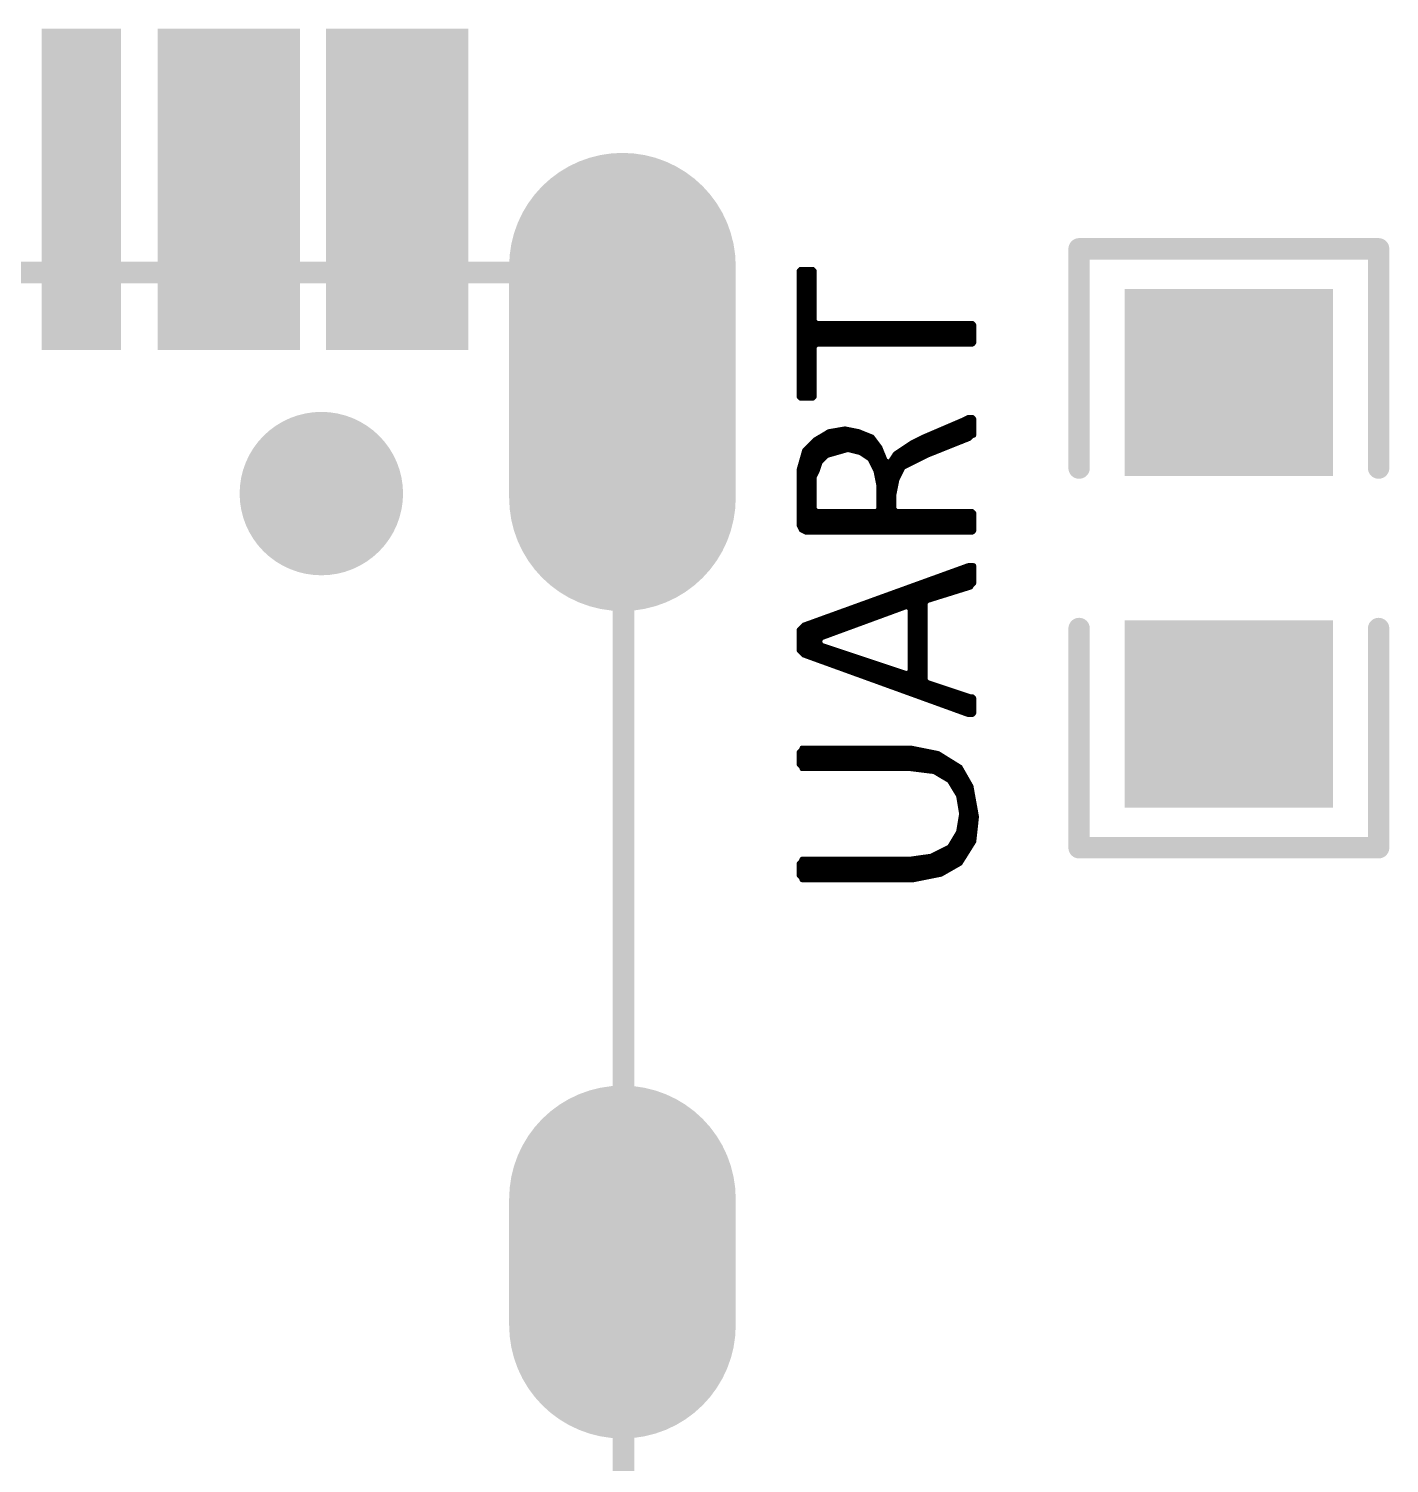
# Model space of a CAD drawing. Extents: x 17.3 to 58.6, y 21.7 to 91.7.
# Drawn here: x 32.4 to 38.86, y 26.64 to 33.46 of the extents above; entities that cross this region are included whole.
import ezdxf

# ---------------------------------------------------------------- set-up
doc = ezdxf.new("R2010")
doc.units = 0
doc.header["$MEASUREMENT"] = 0
doc.layers.get('0').update_dxf_attribs({"linetype": 'CONTINUOUS'})
doc.layers.add('SILKTOP_PHO', color=251, linetype='CONTINUOUS', true_color=0x636466)

# ---------------------------------------------------------------- blocks, each defined once
blk = doc.blocks.new('ROUND_191')
at = {"const_width": 0.0127}
blk.add_lwpolyline([(-0.00635, 0, 1), (0.00635, 0, 1)], format="xyb", close=True, dxfattribs=at)
blk = doc.blocks.new('ROUND_16')
at = {"const_width": 0.0508}
blk.add_lwpolyline([(-0.0254, 0, 1), (0.0254, 0, 1)], format="xyb", close=True, dxfattribs=at)
blk = doc.blocks.new('RECTANGLE_51')
blk.add_solid([(0.4953, 0.4445), (0.4953, -0.4445), (-0.4953, 0.4445), (-0.4953, -0.4445)])
blk = doc.blocks.new('RECTANGLE_66')
blk.add_solid([(0.188086, 0.763142), (0.188086, -0.763142), (-0.188086, 0.763142), (-0.188086, -0.763142)])
blk = doc.blocks.new('OBLONG_48')
at = {"const_width": 1.076196}
blk.add_lwpolyline([(0, 0.299974), (0, -0.299974)], dxfattribs=at)
at = {"const_width": 0.538098}
for points in [[(-0.269048, 0.299974, 1), (0.269048, 0.299974, 1)], [(-0.269048, -0.299974, 1), (0.269048, -0.299974, 1)]]:
    blk.add_lwpolyline(points, format="xyb", close=True, dxfattribs=at)
blk = doc.blocks.new('OBLONG_49')
at = {"const_width": 1.076196}
blk.add_lwpolyline([(0, 0.550038), (0, -0.550038)], dxfattribs=at)
at = {"const_width": 0.538098}
for points in [[(-0.269048, 0.550038, 1), (0.269048, 0.550038, 1)], [(-0.269048, -0.550038, 1), (0.269048, -0.550038, 1)]]:
    blk.add_lwpolyline(points, format="xyb", close=True, dxfattribs=at)
blk = doc.blocks.new('ROUND_50')
at = {"const_width": 0.388112}
blk.add_lwpolyline([(-0.194056, 0, 1), (0.194056, 0, 1)], format="xyb", close=True, dxfattribs=at)

msp = doc.modelspace()

# ---------------------------------------------------------------- linework, layer by layer
at = {"layer": 'SILKTOP_PHO', "color": 251, "true_color": 0x636466}
for points, const_width in [([(38.8112, 32.412432), (37.3888, 32.412432)], 0.1016), ([(37.3888, 32.412432), (37.3888, 31.371032)], 0.1016), ([(38.8112, 31.371032), (38.8112, 32.412432)], 0.1016), ([(35.224974, 32.29991), (26.575004, 32.29991)], 0.1016), ([(35.224974, 24.99995), (35.224974, 32.29991)], 0.1016), ([(36.066222, 32.314134), (36.060126, 32.308038)], 0.0254), ([(36.060126, 32.308038), (36.060126, 31.709614)], 0.0254), ([(36.123372, 32.314134), (36.066222, 32.314134)], 0.0254), ([(36.068, 31.703518), (36.068, 32.314134)], 0.0254), ([(36.0934, 31.703518), (36.0934, 32.314134)], 0.0254), ([(36.1188, 31.703518), (36.1188, 32.314134)], 0.0254), ([(36.129468, 32.308038), (36.123372, 32.314134)], 0.0254), ([(36.129468, 32.069786), (36.129468, 32.308038)], 0.0254), ([(36.142168, 32.057086), (36.129468, 32.069786)], 0.0254), ([(36.881308, 32.057086), (36.142168, 32.057086)], 0.0254), ([(36.1442, 31.960566), (36.1442, 32.057086)], 0.0254), ([(36.1696, 31.960566), (36.1696, 32.057086)], 0.0254), ([(36.195, 31.960566), (36.195, 32.057086)], 0.0254), ([(36.2204, 31.960566), (36.2204, 32.057086)], 0.0254), ([(36.2458, 31.960566), (36.2458, 32.057086)], 0.0254), ([(36.2712, 31.960566), (36.2712, 32.057086)], 0.0254), ([(36.2966, 31.960566), (36.2966, 32.057086)], 0.0254), ([(36.322, 31.960566), (36.322, 32.057086)], 0.0254), ([(36.3474, 31.960566), (36.3474, 32.057086)], 0.0254), ([(36.3728, 31.960566), (36.3728, 32.057086)], 0.0254), ([(36.3982, 31.960566), (36.3982, 32.057086)], 0.0254), ([(36.4236, 31.960566), (36.4236, 32.057086)], 0.0254), ([(36.449, 31.960566), (36.449, 32.057086)], 0.0254), ([(36.4744, 31.960566), (36.4744, 32.057086)], 0.0254), ([(36.4998, 31.960566), (36.4998, 32.057086)], 0.0254), ([(36.5252, 31.960566), (36.5252, 32.057086)], 0.0254), ([(36.5506, 31.960566), (36.5506, 32.057086)], 0.0254), ([(36.576, 31.960566), (36.576, 32.057086)], 0.0254), ([(36.6014, 31.960566), (36.6014, 32.057086)], 0.0254), ([(36.6268, 31.960566), (36.6268, 32.057086)], 0.0254), ([(36.6522, 31.960566), (36.6522, 32.057086)], 0.0254), ([(36.6776, 31.960566), (36.6776, 32.057086)], 0.0254), ([(36.703, 31.960566), (36.703, 32.057086)], 0.0254), ([(36.7284, 31.960566), (36.7284, 32.057086)], 0.0254), ([(36.7538, 31.960566), (36.7538, 32.057086)], 0.0254), ([(36.7792, 31.960566), (36.7792, 32.057086)], 0.0254), ([(36.8046, 31.960566), (36.8046, 32.057086)], 0.0254), ([(36.83, 31.960566), (36.83, 32.057086)], 0.0254), ([(36.8554, 31.960566), (36.8554, 32.057086)], 0.0254), ([(36.8808, 31.960566), (36.8808, 32.057086)], 0.0254), ([(36.887404, 32.05099), (36.881308, 32.057086)], 0.0254), ([(36.887404, 31.966662), (36.887404, 32.05099)], 0.0254), ([(36.129468, 31.947866), (36.142168, 31.960566)], 0.0254), ([(36.129468, 31.709614), (36.129468, 31.947866)], 0.0254), ([(36.142168, 31.960566), (36.881308, 31.960566)], 0.0254), ([(36.881308, 31.960566), (36.887404, 31.966662)], 0.0254), ([(36.060126, 31.709614), (36.066222, 31.703518)], 0.0254), ([(36.066222, 31.703518), (36.123372, 31.703518)], 0.0254), ([(36.123372, 31.703518), (36.129468, 31.709614)], 0.0254), ([(36.862512, 31.610554), (36.838128, 31.598362)], 0.0254), ([(36.8554, 31.507938), (36.8554, 31.606998)], 0.0254), ([(36.881308, 31.610554), (36.862512, 31.610554)], 0.0254), ([(36.8808, 31.526226), (36.8808, 31.610554)], 0.0254), ([(36.887404, 31.604458), (36.881308, 31.610554)], 0.0254), ([(36.200842, 31.543244), (36.13658, 31.50489)], 0.0254), ([(36.195, 31.433008), (36.195, 31.539942)], 0.0254), ([(36.277296, 31.556198), (36.200842, 31.543244)], 0.0254), ([(36.2204, 31.44012), (36.2204, 31.546546)], 0.0254), ([(36.2458, 31.447486), (36.2458, 31.550864)], 0.0254), ([(36.2712, 31.454852), (36.2712, 31.555182)], 0.0254), ([(36.341558, 31.543244), (36.277296, 31.556198)], 0.0254), ([(36.2966, 31.458916), (36.2966, 31.552134)], 0.0254), ([(36.322, 31.452566), (36.322, 31.547054)], 0.0254), ([(36.404804, 31.517844), (36.341558, 31.543244)], 0.0254), ([(36.3474, 31.446216), (36.3474, 31.540958)], 0.0254), ([(36.837366, 31.597854), (36.648136, 31.516828)], 0.0254), ([(36.703, 31.446978), (36.703, 31.54045)], 0.0254), ([(36.7284, 31.457138), (36.7284, 31.551372)], 0.0254), ([(36.7538, 31.467298), (36.7538, 31.56204)], 0.0254), ([(36.7792, 31.477458), (36.7792, 31.572962)], 0.0254), ([(36.8046, 31.487618), (36.8046, 31.583884)], 0.0254), ([(36.83, 31.497778), (36.83, 31.594806)], 0.0254), ([(36.838128, 31.598362), (36.837366, 31.597854)], 0.0254), ([(36.887404, 31.527496), (36.887404, 31.604458)], 0.0254), ([(36.13658, 31.50489), (36.08578, 31.45409)], 0.0254), ([(36.1188, 31.067502), (36.1188, 31.48711)], 0.0254), ([(36.1442, 31.358078), (36.1442, 31.509462)], 0.0254), ([(36.1696, 31.411418), (36.1696, 31.524702)], 0.0254), ([(36.3728, 31.430468), (36.3728, 31.530798)], 0.0254), ([(36.3982, 31.410148), (36.3982, 31.520638)], 0.0254), ([(36.442142, 31.46806), (36.404804, 31.517844)], 0.0254), ([(36.4236, 31.359348), (36.4236, 31.492952)], 0.0254), ([(36.59505, 31.490412), (36.516818, 31.438088)], 0.0254), ([(36.576, 31.387288), (36.576, 31.477458)], 0.0254), ([(36.648136, 31.516828), (36.59505, 31.490412)], 0.0254), ([(36.6014, 31.399988), (36.6014, 31.49346)], 0.0254), ([(36.6268, 31.412688), (36.6268, 31.50616)], 0.0254), ([(36.6522, 31.425388), (36.6522, 31.518606)], 0.0254), ([(36.665154, 31.431992), (36.865814, 31.512256)], 0.0254), ([(36.6776, 31.436818), (36.6776, 31.529528)], 0.0254), ([(36.865814, 31.512256), (36.877498, 31.52394)], 0.0254), ([(36.877498, 31.52394), (36.886388, 31.527496)], 0.0254), ([(36.886388, 31.527496), (36.887404, 31.527496)], 0.0254), ([(36.08578, 31.45409), (36.060126, 31.364174)], 0.0254), ([(36.0934, 31.067502), (36.0934, 31.46171)], 0.0254), ([(36.157154, 31.397194), (36.160202, 31.40202)], 0.0254), ([(36.160202, 31.40202), (36.18738, 31.429198)], 0.0254), ([(36.18738, 31.429198), (36.192714, 31.432246)], 0.0254), ([(36.192714, 31.432246), (36.287456, 31.459424)], 0.0254), ([(36.287456, 31.459424), (36.29406, 31.459424)], 0.0254), ([(36.29406, 31.459424), (36.348162, 31.445962)], 0.0254), ([(36.348162, 31.445962), (36.352226, 31.444184)], 0.0254), ([(36.352226, 31.444184), (36.392866, 31.41726)], 0.0254), ([(36.392866, 31.41726), (36.397184, 31.41218)], 0.0254), ([(36.397184, 31.41218), (36.424108, 31.358078)], 0.0254), ([(36.468812, 31.40202), (36.442142, 31.46806)], 0.0254), ([(36.449, 31.067502), (36.449, 31.451042)], 0.0254), ([(36.491164, 31.39948), (36.468812, 31.40202)], 0.0254), ([(36.516818, 31.438088), (36.491164, 31.39948)], 0.0254), ([(36.4998, 31.067502), (36.4998, 31.412688)], 0.0254), ([(36.5252, 31.321502), (36.5252, 31.443676)], 0.0254), ([(36.5506, 31.372302), (36.5506, 31.460694)], 0.0254), ([(36.555934, 31.377382), (36.664138, 31.431484)], 0.0254), ([(36.664138, 31.431484), (36.665154, 31.431992)], 0.0254), ([(36.060126, 31.364174), (36.060126, 31.098236)], 0.0254), ([(36.068, 31.082742), (36.068, 31.39186)], 0.0254), ([(36.130738, 31.331154), (36.143946, 31.357316)], 0.0254), ([(36.143946, 31.357316), (36.157154, 31.397194)], 0.0254), ([(36.424108, 31.358078), (36.425378, 31.35503)], 0.0254), ([(36.425378, 31.35503), (36.43884, 31.287212)], 0.0254), ([(36.4744, 31.067502), (36.4744, 31.395416)], 0.0254), ([(36.523168, 31.317438), (36.550346, 31.371794)], 0.0254), ([(36.550346, 31.371794), (36.555934, 31.377382)], 0.0254), ([(36.129468, 31.325312), (36.130738, 31.331154)], 0.0254), ([(36.129468, 31.176468), (36.129468, 31.325312)], 0.0254), ([(36.43884, 31.287212), (36.439094, 31.284926)], 0.0254), ([(36.439094, 31.284926), (36.439094, 31.176468)], 0.0254), ([(36.50869, 31.246826), (36.522152, 31.31439)], 0.0254), ([(36.522152, 31.31439), (36.523168, 31.317438)], 0.0254), ([(36.508436, 31.244286), (36.50869, 31.246826)], 0.0254), ([(36.508436, 31.176468), (36.508436, 31.244286)], 0.0254), ([(36.142168, 31.163768), (36.129468, 31.176468)], 0.0254), ([(36.426394, 31.163768), (36.142168, 31.163768)], 0.0254), ([(36.1442, 31.067502), (36.1442, 31.163768)], 0.0254), ([(36.1696, 31.067502), (36.1696, 31.163768)], 0.0254), ([(36.195, 31.067502), (36.195, 31.163768)], 0.0254), ([(36.2204, 31.067502), (36.2204, 31.163768)], 0.0254), ([(36.2458, 31.067502), (36.2458, 31.163768)], 0.0254), ([(36.2712, 31.067502), (36.2712, 31.163768)], 0.0254), ([(36.2966, 31.067502), (36.2966, 31.163768)], 0.0254), ([(36.322, 31.067502), (36.322, 31.163768)], 0.0254), ([(36.3474, 31.067502), (36.3474, 31.163768)], 0.0254), ([(36.3728, 31.067502), (36.3728, 31.163768)], 0.0254), ([(36.3982, 31.067502), (36.3982, 31.163768)], 0.0254), ([(36.4236, 31.067502), (36.4236, 31.163768)], 0.0254), ([(36.439094, 31.176468), (36.426394, 31.163768)], 0.0254), ([(36.521136, 31.163768), (36.508436, 31.176468)], 0.0254), ([(36.881308, 31.163768), (36.521136, 31.163768)], 0.0254), ([(36.5252, 31.067502), (36.5252, 31.163768)], 0.0254), ([(36.5506, 31.067502), (36.5506, 31.163768)], 0.0254), ([(36.576, 31.067502), (36.576, 31.163768)], 0.0254), ([(36.6014, 31.067502), (36.6014, 31.163768)], 0.0254), ([(36.6268, 31.067502), (36.6268, 31.163768)], 0.0254), ([(36.6522, 31.067502), (36.6522, 31.163768)], 0.0254), ([(36.6776, 31.067502), (36.6776, 31.163768)], 0.0254), ([(36.703, 31.067502), (36.703, 31.163768)], 0.0254), ([(36.7284, 31.067502), (36.7284, 31.163768)], 0.0254), ([(36.7538, 31.067502), (36.7538, 31.163768)], 0.0254), ([(36.7792, 31.067502), (36.7792, 31.163768)], 0.0254), ([(36.8046, 31.067502), (36.8046, 31.163768)], 0.0254), ([(36.83, 31.067502), (36.83, 31.163768)], 0.0254), ([(36.8554, 31.067502), (36.8554, 31.163768)], 0.0254), ([(36.8808, 31.067502), (36.8808, 31.163768)], 0.0254), ([(36.887404, 31.157672), (36.881308, 31.163768)], 0.0254), ([(36.887404, 31.073598), (36.887404, 31.157672)], 0.0254), ([(36.060126, 31.098236), (36.07054, 31.077662)], 0.0254), ([(36.07054, 31.077662), (36.091114, 31.067502)], 0.0254), ([(36.091114, 31.067502), (36.881308, 31.067502)], 0.0254), ([(36.881308, 31.067502), (36.887404, 31.073598)], 0.0254), ([(36.86175, 30.90672), (36.081462, 30.624272)], 0.0254), ([(36.7284, 30.761432), (36.7284, 30.85846)], 0.0254), ([(36.7538, 30.76956), (36.7538, 30.867604)], 0.0254), ([(36.7792, 30.777434), (36.7792, 30.877002)], 0.0254), ([(36.8046, 30.785308), (36.8046, 30.886146)], 0.0254), ([(36.83, 30.793182), (36.83, 30.89529)], 0.0254), ([(36.8554, 30.80131), (36.8554, 30.904434)], 0.0254), ([(36.887404, 30.90672), (36.86175, 30.90672)], 0.0254), ([(36.8808, 30.822646), (36.8808, 30.90672)], 0.0254), ([(36.887404, 30.823916), (36.887404, 30.90672)], 0.0254), ([(36.5506, 30.70733), (36.5506, 30.794198)], 0.0254), ([(36.576, 30.715712), (36.576, 30.803342)], 0.0254), ([(36.6014, 30.295596), (36.6014, 30.812486)], 0.0254), ([(36.6268, 30.286452), (36.6268, 30.82163)], 0.0254), ([(36.6522, 30.277308), (36.6522, 30.831028)], 0.0254), ([(36.66617, 30.742128), (36.873688, 30.806898)], 0.0254), ([(36.6776, 30.745684), (36.6776, 30.840172)], 0.0254), ([(36.703, 30.753558), (36.703, 30.849316)], 0.0254), ([(36.873688, 30.811216), (36.886388, 30.823916)], 0.0254), ([(36.873688, 30.806898), (36.873688, 30.811216)], 0.0254), ([(36.886388, 30.823916), (36.887404, 30.823916)], 0.0254), ([(36.3474, 30.632908), (36.3474, 30.720538)], 0.0254), ([(36.3728, 30.642306), (36.3728, 30.729682)], 0.0254), ([(36.3982, 30.65145), (36.3982, 30.738826)], 0.0254), ([(36.4236, 30.660848), (36.4236, 30.748224)], 0.0254), ([(36.449, 30.670246), (36.449, 30.757368)], 0.0254), ([(36.4744, 30.67939), (36.4744, 30.766512)], 0.0254), ([(36.4998, 30.688788), (36.4998, 30.775656)], 0.0254), ([(36.5252, 30.698186), (36.5252, 30.7848)], 0.0254), ([(36.65728, 30.729936), (36.66617, 30.742128)], 0.0254), ([(36.65728, 30.364684), (36.65728, 30.729936)], 0.0254), ([(36.164774, 30.565852), (36.57092, 30.71495)], 0.0254), ([(36.1696, 30.56763), (36.1696, 30.656276)], 0.0254), ([(36.195, 30.577028), (36.195, 30.66542)], 0.0254), ([(36.2204, 30.586426), (36.2204, 30.674564)], 0.0254), ([(36.2458, 30.59557), (36.2458, 30.683708)], 0.0254), ([(36.2712, 30.604968), (36.2712, 30.692852)], 0.0254), ([(36.2966, 30.614366), (36.2966, 30.70225)], 0.0254), ([(36.322, 30.62351), (36.322, 30.711394)], 0.0254), ([(36.57092, 30.71495), (36.587938, 30.703012)], 0.0254), ([(36.587938, 30.703012), (36.587938, 30.40507)], 0.0254), ([(36.081462, 30.624272), (36.060126, 30.602936)], 0.0254), ([(36.060126, 30.602936), (36.060126, 30.505146)], 0.0254), ([(36.068, 30.497272), (36.068, 30.61081)], 0.0254), ([(36.0934, 30.479492), (36.0934, 30.62859)], 0.0254), ([(36.1188, 30.470348), (36.1188, 30.637734)], 0.0254), ([(36.1442, 30.461204), (36.1442, 30.646878)], 0.0254), ([(37.3888, 29.567632), (37.3888, 30.609032)], 0.1016), ([(38.8112, 30.609032), (38.8112, 29.567632)], 0.1016), ([(36.156646, 30.554168), (36.164774, 30.565852)], 0.0254), ([(36.156646, 30.540452), (36.156646, 30.554168)], 0.0254), ([(36.165282, 30.528514), (36.156646, 30.540452)], 0.0254), ([(36.571174, 30.393132), (36.165282, 30.528514)], 0.0254), ([(36.1696, 30.451806), (36.1696, 30.52699)], 0.0254), ([(36.195, 30.442662), (36.195, 30.518608)], 0.0254), ([(36.060126, 30.505146), (36.081462, 30.48381)], 0.0254), ([(36.081462, 30.48381), (36.86175, 30.201362)], 0.0254), ([(36.2204, 30.433518), (36.2204, 30.509972)], 0.0254), ([(36.2458, 30.424374), (36.2458, 30.50159)], 0.0254), ([(36.2712, 30.41523), (36.2712, 30.493208)], 0.0254), ([(36.2966, 30.405832), (36.2966, 30.484572)], 0.0254), ([(36.322, 30.396688), (36.322, 30.47619)], 0.0254), ([(36.3474, 30.387544), (36.3474, 30.467808)], 0.0254), ([(36.3728, 30.3784), (36.3728, 30.459172)], 0.0254), ([(36.3982, 30.369256), (36.3982, 30.45079)], 0.0254), ([(36.4236, 30.359858), (36.4236, 30.442408)], 0.0254), ([(36.449, 30.350714), (36.449, 30.433772)], 0.0254), ([(36.4744, 30.34157), (36.4744, 30.42539)], 0.0254), ([(36.4998, 30.332426), (36.4998, 30.417008)], 0.0254), ([(36.5252, 30.323282), (36.5252, 30.408372)], 0.0254), ([(36.5506, 30.313884), (36.5506, 30.39999)], 0.0254), ([(36.587938, 30.40507), (36.571174, 30.393132)], 0.0254), ([(36.576, 30.30474), (36.576, 30.392624)], 0.0254), ([(36.665916, 30.352492), (36.65728, 30.364684)], 0.0254), ([(36.868862, 30.284928), (36.665916, 30.352492)], 0.0254), ([(36.6776, 30.26791), (36.6776, 30.348682)], 0.0254), ([(36.703, 30.258766), (36.703, 30.3403)], 0.0254), ([(36.7284, 30.249622), (36.7284, 30.331664)], 0.0254), ([(36.7538, 30.240478), (36.7538, 30.323282)], 0.0254), ([(36.7792, 30.231334), (36.7792, 30.3149)], 0.0254), ([(36.8046, 30.221936), (36.8046, 30.306264)], 0.0254), ([(36.83, 30.212792), (36.83, 30.297882)], 0.0254), ([(36.8554, 30.203648), (36.8554, 30.2895)], 0.0254), ([(36.872926, 30.284166), (36.868862, 30.284928)], 0.0254), ([(36.881308, 30.284166), (36.872926, 30.284166)], 0.0254), ([(36.8808, 30.201362), (36.8808, 30.284166)], 0.0254), ([(36.887404, 30.27807), (36.881308, 30.284166)], 0.0254), ([(36.887404, 30.207458), (36.887404, 30.27807)], 0.0254), ([(36.86175, 30.201362), (36.881308, 30.201362)], 0.0254), ([(36.881308, 30.201362), (36.887404, 30.207458)], 0.0254), ([(36.073588, 30.039818), (36.070032, 30.030928)], 0.0254), ([(36.58743, 30.04058), (36.073588, 30.04058)], 0.0254), ([(36.073588, 30.04058), (36.073588, 30.039818)], 0.0254), ([(36.0934, 29.944314), (36.0934, 30.04058)], 0.0254), ([(36.1188, 29.944314), (36.1188, 30.04058)], 0.0254), ([(36.1442, 29.944314), (36.1442, 30.04058)], 0.0254), ([(36.1696, 29.944314), (36.1696, 30.04058)], 0.0254), ([(36.195, 29.944314), (36.195, 30.04058)], 0.0254), ([(36.2204, 29.944314), (36.2204, 30.04058)], 0.0254), ([(36.2458, 29.944314), (36.2458, 30.04058)], 0.0254), ([(36.2712, 29.944314), (36.2712, 30.04058)], 0.0254), ([(36.2966, 29.944314), (36.2966, 30.04058)], 0.0254), ([(36.322, 29.944314), (36.322, 30.04058)], 0.0254), ([(36.3474, 29.944314), (36.3474, 30.04058)], 0.0254), ([(36.3728, 29.944314), (36.3728, 30.04058)], 0.0254), ([(36.3982, 29.944314), (36.3982, 30.04058)], 0.0254), ([(36.4236, 29.944314), (36.4236, 30.04058)], 0.0254), ([(36.449, 29.944314), (36.449, 30.04058)], 0.0254), ([(36.4744, 29.944314), (36.4744, 30.04058)], 0.0254), ([(36.4998, 29.944314), (36.4998, 30.04058)], 0.0254), ([(36.5252, 29.944314), (36.5252, 30.04058)], 0.0254), ([(36.5506, 29.944314), (36.5506, 30.04058)], 0.0254), ([(36.576, 29.944314), (36.576, 30.04058)], 0.0254), ([(36.719256, 30.014164), (36.58743, 30.04058)], 0.0254), ([(36.6014, 29.94279), (36.6014, 30.037786)], 0.0254), ([(36.070032, 30.030928), (36.060126, 30.021022)], 0.0254), ([(36.060126, 30.021022), (36.060126, 29.963872)], 0.0254), ([(36.068, 29.955998), (36.068, 30.028896)], 0.0254), ([(36.6268, 29.939488), (36.6268, 30.032706)], 0.0254), ([(36.6522, 29.93644), (36.6522, 30.027626)], 0.0254), ([(36.6776, 29.933138), (36.6776, 30.022546)], 0.0254), ([(36.703, 29.929328), (36.703, 30.017466)], 0.0254), ([(36.822888, 29.949648), (36.719256, 30.014164)], 0.0254), ([(36.7284, 29.914088), (36.7284, 30.008576)], 0.0254), ([(36.7538, 29.898848), (36.7538, 29.992828)], 0.0254), ([(36.7792, 29.877766), (36.7792, 29.976826)], 0.0254), ([(36.060126, 29.963872), (36.070032, 29.953966)], 0.0254), ([(36.070032, 29.953966), (36.073588, 29.945076)], 0.0254), ([(36.073588, 29.945076), (36.073588, 29.944314)], 0.0254), ([(36.073588, 29.944314), (36.5887, 29.944314)], 0.0254), ([(36.5887, 29.944314), (36.590224, 29.94406)], 0.0254), ([(36.590224, 29.94406), (36.698682, 29.930598)], 0.0254), ([(36.698682, 29.930598), (36.703508, 29.92882)], 0.0254), ([(36.703508, 29.92882), (36.771326, 29.88818)], 0.0254), ([(36.8046, 29.835602), (36.8046, 29.961078)], 0.0254), ([(36.87445, 29.859478), (36.822888, 29.949648)], 0.0254), ([(36.83, 29.738574), (36.83, 29.937202)], 0.0254), ([(36.771326, 29.88818), (36.775644, 29.883862)], 0.0254), ([(36.775644, 29.883862), (36.816284, 29.816298)], 0.0254), ([(36.8554, 29.545788), (36.8554, 29.892752)], 0.0254), ([(36.900612, 29.714444), (36.87445, 29.859478)], 0.0254), ([(36.816284, 29.816298), (36.817808, 29.811726)], 0.0254), ([(36.817808, 29.811726), (36.83127, 29.7307)], 0.0254), ([(36.8808, 29.586428), (36.8808, 29.824172)], 0.0254), ([(36.83127, 29.726382), (36.817808, 29.645356)], 0.0254), ([(36.83, 29.505148), (36.83, 29.718508)], 0.0254), ([(36.83127, 29.7307), (36.83127, 29.726382)], 0.0254), ([(36.887658, 29.597604), (36.900612, 29.714444)], 0.0254), ([(36.816284, 29.640784), (36.775644, 29.57322)], 0.0254), ([(36.817808, 29.645356), (36.816284, 29.640784)], 0.0254), ([(36.77031, 29.568394), (36.68903, 29.527754)], 0.0254), ([(36.775644, 29.57322), (36.77031, 29.568394)], 0.0254), ([(36.7792, 29.469334), (36.7792, 29.579316)], 0.0254), ([(36.8046, 29.483812), (36.8046, 29.62148)], 0.0254), ([(36.823142, 29.49448), (36.887658, 29.597604)], 0.0254), ([(38.8112, 29.567632), (37.3888, 29.567632)], 0.1016), ([(36.070032, 29.503116), (36.060126, 29.49321)], 0.0254), ([(36.060126, 29.49321), (36.060126, 29.43606)], 0.0254), ([(36.068, 29.428186), (36.068, 29.501084)], 0.0254), ([(36.073588, 29.512006), (36.070032, 29.503116)], 0.0254), ([(36.5887, 29.512768), (36.073588, 29.512768)], 0.0254), ([(36.073588, 29.512768), (36.073588, 29.512006)], 0.0254), ([(36.0934, 29.416502), (36.0934, 29.512768)], 0.0254), ([(36.1188, 29.416502), (36.1188, 29.512768)], 0.0254), ([(36.1442, 29.416502), (36.1442, 29.512768)], 0.0254), ([(36.1696, 29.416502), (36.1696, 29.512768)], 0.0254), ([(36.195, 29.416502), (36.195, 29.512768)], 0.0254), ([(36.2204, 29.416502), (36.2204, 29.512768)], 0.0254), ([(36.2458, 29.416502), (36.2458, 29.512768)], 0.0254), ([(36.2712, 29.416502), (36.2712, 29.512768)], 0.0254), ([(36.2966, 29.416502), (36.2966, 29.512768)], 0.0254), ([(36.322, 29.416502), (36.322, 29.512768)], 0.0254), ([(36.3474, 29.416502), (36.3474, 29.512768)], 0.0254), ([(36.3728, 29.416502), (36.3728, 29.512768)], 0.0254), ([(36.3982, 29.416502), (36.3982, 29.512768)], 0.0254), ([(36.4236, 29.416502), (36.4236, 29.512768)], 0.0254), ([(36.449, 29.416502), (36.449, 29.512768)], 0.0254), ([(36.4744, 29.416502), (36.4744, 29.512768)], 0.0254), ([(36.4998, 29.416502), (36.4998, 29.512768)], 0.0254), ([(36.5252, 29.416502), (36.5252, 29.512768)], 0.0254), ([(36.5506, 29.416502), (36.5506, 29.512768)], 0.0254), ([(36.576, 29.416502), (36.576, 29.512768)], 0.0254), ([(36.590478, 29.513022), (36.5887, 29.512768)], 0.0254), ([(36.68522, 29.526484), (36.590478, 29.513022)], 0.0254), ([(36.6014, 29.416502), (36.6014, 29.514546)], 0.0254), ([(36.6268, 29.421582), (36.6268, 29.518102)], 0.0254), ([(36.6522, 29.426662), (36.6522, 29.521912)], 0.0254), ([(36.6776, 29.431742), (36.6776, 29.525468)], 0.0254), ([(36.68903, 29.527754), (36.68522, 29.526484)], 0.0254), ([(36.703, 29.436822), (36.703, 29.534612)], 0.0254), ([(36.7284, 29.441902), (36.7284, 29.547312)], 0.0254), ([(36.732972, 29.442918), (36.823142, 29.49448)], 0.0254), ([(36.7538, 29.454602), (36.7538, 29.560012)], 0.0254), ([(36.060126, 29.43606), (36.070032, 29.426154)], 0.0254), ([(36.070032, 29.426154), (36.073588, 29.417264)], 0.0254), ([(36.601146, 29.416502), (36.732972, 29.442918)], 0.0254), ([(36.073588, 29.417264), (36.073588, 29.416502)], 0.0254), ([(36.073588, 29.416502), (36.601146, 29.416502)], 0.0254)]:
    msp.add_lwpolyline(points, dxfattribs=dict(at, const_width=const_width))

# ---------------------------------------------------------------- block references
for name, p in [('RECTANGLE_66', (32.649922, 32.69488)), ('RECTANGLE_66', (33.200086, 32.69488)), ('RECTANGLE_66', (33.50006, 32.69488)), ('RECTANGLE_66', (33.999932, 32.69488)), ('RECTANGLE_66', (34.299906, 32.69488)), ('OBLONG_49', (35.219894, 31.779972)), ('RECTANGLE_51', (38.1, 31.777432)), ('ROUND_50', (33.789874, 31.249874)), ('RECTANGLE_51', (38.1, 30.202632)), ('OBLONG_48', (35.219894, 27.599894))]:
    msp.add_blockref(name, p)
for name, p in [('ROUND_16', (37.3888, 32.412432)), ('ROUND_16', (38.8112, 32.412432)), ('ROUND_16', (35.224974, 32.29991)), ('ROUND_191', (36.060126, 32.308038)), ('ROUND_191', (36.066222, 32.314134)), ('ROUND_191', (36.068, 32.314134)), ('ROUND_191', (36.0934, 32.314134)), ('ROUND_191', (36.1188, 32.314134)), ('ROUND_191', (36.123372, 32.314134)), ('ROUND_191', (36.129468, 32.308038)), ('ROUND_191', (36.129468, 32.069786)), ('ROUND_191', (36.142168, 32.057086)), ('ROUND_191', (36.1442, 32.057086)), ('ROUND_191', (36.1696, 32.057086)), ('ROUND_191', (36.195, 32.057086)), ('ROUND_191', (36.2204, 32.057086)), ('ROUND_191', (36.2458, 32.057086)), ('ROUND_191', (36.2712, 32.057086)), ('ROUND_191', (36.2966, 32.057086)), ('ROUND_191', (36.322, 32.057086)), ('ROUND_191', (36.3474, 32.057086)), ('ROUND_191', (36.3728, 32.057086)), ('ROUND_191', (36.3982, 32.057086)), ('ROUND_191', (36.4236, 32.057086)), ('ROUND_191', (36.449, 32.057086)), ('ROUND_191', (36.4744, 32.057086)), ('ROUND_191', (36.4998, 32.057086)), ('ROUND_191', (36.5252, 32.057086)), ('ROUND_191', (36.5506, 32.057086)), ('ROUND_191', (36.576, 32.057086)), ('ROUND_191', (36.6014, 32.057086)), ('ROUND_191', (36.6268, 32.057086)), ('ROUND_191', (36.6522, 32.057086)), ('ROUND_191', (36.6776, 32.057086)), ('ROUND_191', (36.703, 32.057086)), ('ROUND_191', (36.7284, 32.057086)), ('ROUND_191', (36.7538, 32.057086)), ('ROUND_191', (36.7792, 32.057086)), ('ROUND_191', (36.8046, 32.057086)), ('ROUND_191', (36.83, 32.057086)), ('ROUND_191', (36.8554, 32.057086)), ('ROUND_191', (36.8808, 32.057086)), ('ROUND_191', (36.881308, 32.057086)), ('ROUND_191', (36.887404, 32.05099)), ('ROUND_191', (36.887404, 32.05099)), ('ROUND_191', (36.129468, 31.947866)), ('ROUND_191', (36.142168, 31.960566)), ('ROUND_191', (36.1442, 31.960566)), ('ROUND_191', (36.1696, 31.960566)), ('ROUND_191', (36.195, 31.960566)), ('ROUND_191', (36.2204, 31.960566)), ('ROUND_191', (36.2458, 31.960566)), ('ROUND_191', (36.2712, 31.960566)), ('ROUND_191', (36.2966, 31.960566)), ('ROUND_191', (36.322, 31.960566)), ('ROUND_191', (36.3474, 31.960566)), ('ROUND_191', (36.3728, 31.960566)), ('ROUND_191', (36.3982, 31.960566)), ('ROUND_191', (36.4236, 31.960566)), ('ROUND_191', (36.449, 31.960566)), ('ROUND_191', (36.4744, 31.960566)), ('ROUND_191', (36.4998, 31.960566)), ('ROUND_191', (36.5252, 31.960566)), ('ROUND_191', (36.5506, 31.960566)), ('ROUND_191', (36.576, 31.960566)), ('ROUND_191', (36.6014, 31.960566)), ('ROUND_191', (36.6268, 31.960566)), ('ROUND_191', (36.6522, 31.960566)), ('ROUND_191', (36.6776, 31.960566)), ('ROUND_191', (36.703, 31.960566)), ('ROUND_191', (36.7284, 31.960566)), ('ROUND_191', (36.7538, 31.960566)), ('ROUND_191', (36.7792, 31.960566)), ('ROUND_191', (36.8046, 31.960566)), ('ROUND_191', (36.83, 31.960566)), ('ROUND_191', (36.8554, 31.960566)), ('ROUND_191', (36.8808, 31.960566)), ('ROUND_191', (36.881308, 31.960566)), ('ROUND_191', (36.887404, 31.966662)), ('ROUND_191', (36.060126, 31.709614)), ('ROUND_191', (36.066222, 31.703518)), ('ROUND_191', (36.068, 31.703518)), ('ROUND_191', (36.0934, 31.703518)), ('ROUND_191', (36.1188, 31.703518)), ('ROUND_191', (36.123372, 31.703518)), ('ROUND_191', (36.129468, 31.709614)), ('ROUND_191', (36.8554, 31.606998)), ('ROUND_191', (36.862512, 31.610554)), ('ROUND_191', (36.8808, 31.610554)), ('ROUND_191', (36.881308, 31.610554)), ('ROUND_191', (36.195, 31.539942)), ('ROUND_191', (36.200842, 31.543244)), ('ROUND_191', (36.2204, 31.546546)), ('ROUND_191', (36.2458, 31.550864)), ('ROUND_191', (36.2712, 31.555182)), ('ROUND_191', (36.277296, 31.556198)), ('ROUND_191', (36.2966, 31.552134)), ('ROUND_191', (36.322, 31.547054)), ('ROUND_191', (36.341558, 31.543244)), ('ROUND_191', (36.3474, 31.540958)), ('ROUND_191', (36.703, 31.54045)), ('ROUND_191', (36.7284, 31.551372)), ('ROUND_191', (36.7538, 31.56204)), ('ROUND_191', (36.7792, 31.572962)), ('ROUND_191', (36.8046, 31.583884)), ('ROUND_191', (36.83, 31.594806)), ('ROUND_191', (36.837366, 31.597854)), ('ROUND_191', (36.838128, 31.598362)), ('ROUND_191', (36.887404, 31.604458)), ('ROUND_191', (36.887404, 31.604458)), ('ROUND_191', (36.1188, 31.48711)), ('ROUND_191', (36.13658, 31.50489)), ('ROUND_191', (36.1442, 31.509462)), ('ROUND_191', (36.1696, 31.524702)), ('ROUND_191', (36.3728, 31.530798)), ('ROUND_191', (36.3982, 31.520638)), ('ROUND_191', (36.404804, 31.517844)), ('ROUND_191', (36.4236, 31.492952)), ('ROUND_191', (36.576, 31.477458)), ('ROUND_191', (36.59505, 31.490412)), ('ROUND_191', (36.6014, 31.49346)), ('ROUND_191', (36.6268, 31.50616)), ('ROUND_191', (36.648136, 31.516828)), ('ROUND_191', (36.6522, 31.518606)), ('ROUND_191', (36.6776, 31.529528)), ('ROUND_191', (36.7792, 31.477458)), ('ROUND_191', (36.8046, 31.487618)), ('ROUND_191', (36.83, 31.497778)), ('ROUND_191', (36.8554, 31.507938)), ('ROUND_191', (36.865814, 31.512256)), ('ROUND_191', (36.877498, 31.52394)), ('ROUND_191', (36.8808, 31.526226)), ('ROUND_191', (36.886388, 31.527496)), ('ROUND_191', (36.887404, 31.527496)), ('ROUND_191', (36.08578, 31.45409)), ('ROUND_191', (36.0934, 31.46171)), ('ROUND_191', (36.160202, 31.40202)), ('ROUND_191', (36.1696, 31.411418)), ('ROUND_191', (36.18738, 31.429198)), ('ROUND_191', (36.192714, 31.432246)), ('ROUND_191', (36.195, 31.433008)), ('ROUND_191', (36.2204, 31.44012)), ('ROUND_191', (36.2458, 31.447486)), ('ROUND_191', (36.2712, 31.454852)), ('ROUND_191', (36.287456, 31.459424)), ('ROUND_191', (36.29406, 31.459424)), ('ROUND_191', (36.2966, 31.458916)), ('ROUND_191', (36.322, 31.452566)), ('ROUND_191', (36.3474, 31.446216)), ('ROUND_191', (36.348162, 31.445962)), ('ROUND_191', (36.352226, 31.444184)), ('ROUND_191', (36.3728, 31.430468)), ('ROUND_191', (36.392866, 31.41726)), ('ROUND_191', (36.397184, 31.41218)), ('ROUND_191', (36.3982, 31.410148)), ('ROUND_191', (36.442142, 31.46806)), ('ROUND_191', (36.449, 31.451042)), ('ROUND_191', (36.468812, 31.40202)), ('ROUND_191', (36.4998, 31.412688)), ('ROUND_191', (36.516818, 31.438088)), ('ROUND_191', (36.5252, 31.443676)), ('ROUND_191', (36.5506, 31.460694)), ('ROUND_191', (36.6268, 31.412688)), ('ROUND_191', (36.6522, 31.425388)), ('ROUND_191', (36.664138, 31.431484)), ('ROUND_191', (36.665154, 31.431992)), ('ROUND_191', (36.6776, 31.436818)), ('ROUND_191', (36.703, 31.446978)), ('ROUND_191', (36.7284, 31.457138)), ('ROUND_191', (36.7538, 31.467298)), ('ROUND_16', (37.3888, 31.371032)), ('ROUND_16', (38.8112, 31.371032)), ('ROUND_191', (36.060126, 31.364174)), ('ROUND_191', (36.068, 31.39186)), ('ROUND_191', (36.143946, 31.357316)), ('ROUND_191', (36.1442, 31.358078)), ('ROUND_191', (36.157154, 31.397194)), ('ROUND_191', (36.4236, 31.359348)), ('ROUND_191', (36.424108, 31.358078)), ('ROUND_191', (36.425378, 31.35503)), ('ROUND_191', (36.4744, 31.395416)), ('ROUND_191', (36.491164, 31.39948)), ('ROUND_191', (36.550346, 31.371794)), ('ROUND_191', (36.5506, 31.372302)), ('ROUND_191', (36.555934, 31.377382)), ('ROUND_191', (36.576, 31.387288)), ('ROUND_191', (36.6014, 31.399988)), ('ROUND_191', (36.129468, 31.325312)), ('ROUND_191', (36.130738, 31.331154)), ('ROUND_191', (36.43884, 31.287212)), ('ROUND_191', (36.439094, 31.284926)), ('ROUND_191', (36.439094, 31.284926)), ('ROUND_191', (36.522152, 31.31439)), ('ROUND_191', (36.523168, 31.317438)), ('ROUND_191', (36.523168, 31.317438)), ('ROUND_191', (36.5252, 31.321502)), ('ROUND_191', (36.508436, 31.244286)), ('ROUND_191', (36.50869, 31.246826)), ('ROUND_191', (36.129468, 31.176468)), ('ROUND_191', (36.142168, 31.163768)), ('ROUND_191', (36.1442, 31.163768)), ('ROUND_191', (36.1696, 31.163768)), ('ROUND_191', (36.195, 31.163768)), ('ROUND_191', (36.2204, 31.163768)), ('ROUND_191', (36.2458, 31.163768)), ('ROUND_191', (36.2712, 31.163768)), ('ROUND_191', (36.2966, 31.163768)), ('ROUND_191', (36.322, 31.163768)), ('ROUND_191', (36.3474, 31.163768)), ('ROUND_191', (36.3728, 31.163768)), ('ROUND_191', (36.3982, 31.163768)), ('ROUND_191', (36.4236, 31.163768)), ('ROUND_191', (36.426394, 31.163768)), ('ROUND_191', (36.439094, 31.176468)), ('ROUND_191', (36.508436, 31.176468)), ('ROUND_191', (36.521136, 31.163768)), ('ROUND_191', (36.5252, 31.163768)), ('ROUND_191', (36.5506, 31.163768)), ('ROUND_191', (36.576, 31.163768)), ('ROUND_191', (36.6014, 31.163768)), ('ROUND_191', (36.6268, 31.163768)), ('ROUND_191', (36.6522, 31.163768)), ('ROUND_191', (36.6776, 31.163768)), ('ROUND_191', (36.703, 31.163768)), ('ROUND_191', (36.7284, 31.163768)), ('ROUND_191', (36.7538, 31.163768)), ('ROUND_191', (36.7792, 31.163768)), ('ROUND_191', (36.8046, 31.163768)), ('ROUND_191', (36.83, 31.163768)), ('ROUND_191', (36.8554, 31.163768)), ('ROUND_191', (36.8808, 31.163768)), ('ROUND_191', (36.881308, 31.163768)), ('ROUND_191', (36.887404, 31.157672)), ('ROUND_191', (36.060126, 31.098236)), ('ROUND_191', (36.068, 31.082742)), ('ROUND_191', (36.07054, 31.077662)), ('ROUND_191', (36.091114, 31.067502)), ('ROUND_191', (36.0934, 31.067502)), ('ROUND_191', (36.1188, 31.067502)), ('ROUND_191', (36.1442, 31.067502)), ('ROUND_191', (36.1696, 31.067502)), ('ROUND_191', (36.195, 31.067502)), ('ROUND_191', (36.2204, 31.067502)), ('ROUND_191', (36.2458, 31.067502)), ('ROUND_191', (36.2712, 31.067502)), ('ROUND_191', (36.2966, 31.067502)), ('ROUND_191', (36.322, 31.067502)), ('ROUND_191', (36.3474, 31.067502)), ('ROUND_191', (36.3728, 31.067502)), ('ROUND_191', (36.3982, 31.067502)), ('ROUND_191', (36.4236, 31.067502)), ('ROUND_191', (36.449, 31.067502)), ('ROUND_191', (36.4744, 31.067502)), ('ROUND_191', (36.4998, 31.067502)), ('ROUND_191', (36.5252, 31.067502)), ('ROUND_191', (36.5506, 31.067502)), ('ROUND_191', (36.576, 31.067502)), ('ROUND_191', (36.6014, 31.067502)), ('ROUND_191', (36.6268, 31.067502)), ('ROUND_191', (36.6522, 31.067502)), ('ROUND_191', (36.6776, 31.067502)), ('ROUND_191', (36.703, 31.067502)), ('ROUND_191', (36.7284, 31.067502)), ('ROUND_191', (36.7538, 31.067502)), ('ROUND_191', (36.7792, 31.067502)), ('ROUND_191', (36.8046, 31.067502)), ('ROUND_191', (36.83, 31.067502)), ('ROUND_191', (36.8554, 31.067502)), ('ROUND_191', (36.8808, 31.067502)), ('ROUND_191', (36.881308, 31.067502)), ('ROUND_191', (36.887404, 31.073598)), ('ROUND_191', (36.7284, 30.85846)), ('ROUND_191', (36.7538, 30.867604)), ('ROUND_191', (36.7792, 30.877002)), ('ROUND_191', (36.8046, 30.886146)), ('ROUND_191', (36.83, 30.89529)), ('ROUND_191', (36.8554, 30.904434)), ('ROUND_191', (36.86175, 30.90672)), ('ROUND_191', (36.8808, 30.90672)), ('ROUND_191', (36.887404, 30.90672)), ('ROUND_191', (36.887404, 30.90672)), ('ROUND_191', (36.5506, 30.794198)), ('ROUND_191', (36.576, 30.803342)), ('ROUND_191', (36.6014, 30.812486)), ('ROUND_191', (36.6268, 30.82163)), ('ROUND_191', (36.6522, 30.831028)), ('ROUND_191', (36.6776, 30.840172)), ('ROUND_191', (36.703, 30.849316)), ('ROUND_191', (36.83, 30.793182)), ('ROUND_191', (36.8554, 30.80131)), ('ROUND_191', (36.873688, 30.811216)), ('ROUND_191', (36.873688, 30.806898)), ('ROUND_191', (36.8808, 30.822646)), ('ROUND_191', (36.886388, 30.823916)), ('ROUND_191', (36.887404, 30.823916)), ('ROUND_191', (36.3474, 30.720538)), ('ROUND_191', (36.3728, 30.729682)), ('ROUND_191', (36.3982, 30.738826)), ('ROUND_191', (36.4236, 30.748224)), ('ROUND_191', (36.449, 30.757368)), ('ROUND_191', (36.4744, 30.766512)), ('ROUND_191', (36.4998, 30.775656)), ('ROUND_191', (36.5252, 30.7848)), ('ROUND_191', (36.65728, 30.729936)), ('ROUND_191', (36.66617, 30.742128)), ('ROUND_191', (36.6776, 30.745684)), ('ROUND_191', (36.703, 30.753558)), ('ROUND_191', (36.7284, 30.761432)), ('ROUND_191', (36.7538, 30.76956)), ('ROUND_191', (36.7792, 30.777434)), ('ROUND_191', (36.8046, 30.785308)), ('ROUND_191', (36.1696, 30.656276)), ('ROUND_191', (36.195, 30.66542)), ('ROUND_191', (36.2204, 30.674564)), ('ROUND_191', (36.2458, 30.683708)), ('ROUND_191', (36.2712, 30.692852)), ('ROUND_191', (36.2966, 30.70225)), ('ROUND_191', (36.322, 30.711394)), ('ROUND_191', (36.3982, 30.65145)), ('ROUND_191', (36.4236, 30.660848)), ('ROUND_191', (36.449, 30.670246)), ('ROUND_191', (36.4744, 30.67939)), ('ROUND_191', (36.4998, 30.688788)), ('ROUND_191', (36.5252, 30.698186)), ('ROUND_191', (36.5506, 30.70733)), ('ROUND_191', (36.57092, 30.71495)), ('ROUND_191', (36.576, 30.715712)), ('ROUND_191', (36.587938, 30.703012)), ('ROUND_191', (36.587938, 30.703012)), ('ROUND_191', (36.060126, 30.602936)), ('ROUND_191', (36.068, 30.61081)), ('ROUND_191', (36.081462, 30.624272)), ('ROUND_191', (36.0934, 30.62859)), ('ROUND_191', (36.1188, 30.637734)), ('ROUND_191', (36.1442, 30.646878)), ('ROUND_191', (36.2204, 30.586426)), ('ROUND_191', (36.2458, 30.59557)), ('ROUND_191', (36.2712, 30.604968)), ('ROUND_191', (36.2966, 30.614366)), ('ROUND_191', (36.322, 30.62351)), ('ROUND_191', (36.3474, 30.632908)), ('ROUND_191', (36.3728, 30.642306)), ('ROUND_16', (37.3888, 30.609032)), ('ROUND_16', (38.8112, 30.609032)), ('ROUND_191', (36.156646, 30.554168)), ('ROUND_191', (36.156646, 30.540452)), ('ROUND_191', (36.164774, 30.565852)), ('ROUND_191', (36.165282, 30.528514)), ('ROUND_191', (36.1696, 30.56763)), ('ROUND_191', (36.1696, 30.52699)), ('ROUND_191', (36.195, 30.577028)), ('ROUND_191', (36.195, 30.518608)), ('ROUND_191', (36.060126, 30.505146)), ('ROUND_191', (36.068, 30.497272)), ('ROUND_191', (36.081462, 30.48381)), ('ROUND_191', (36.0934, 30.479492)), ('ROUND_191', (36.1188, 30.470348)), ('ROUND_191', (36.1442, 30.461204)), ('ROUND_191', (36.1696, 30.451806)), ('ROUND_191', (36.2204, 30.509972)), ('ROUND_191', (36.2458, 30.50159)), ('ROUND_191', (36.2712, 30.493208)), ('ROUND_191', (36.2966, 30.484572)), ('ROUND_191', (36.322, 30.47619)), ('ROUND_191', (36.3474, 30.467808)), ('ROUND_191', (36.3728, 30.459172)), ('ROUND_191', (36.3982, 30.45079)), ('ROUND_191', (36.195, 30.442662)), ('ROUND_191', (36.2204, 30.433518)), ('ROUND_191', (36.2458, 30.424374)), ('ROUND_191', (36.2712, 30.41523)), ('ROUND_191', (36.2966, 30.405832)), ('ROUND_191', (36.322, 30.396688)), ('ROUND_191', (36.3474, 30.387544)), ('ROUND_191', (36.3728, 30.3784)), ('ROUND_191', (36.4236, 30.442408)), ('ROUND_191', (36.449, 30.433772)), ('ROUND_191', (36.4744, 30.42539)), ('ROUND_191', (36.4998, 30.417008)), ('ROUND_191', (36.5252, 30.408372)), ('ROUND_191', (36.5506, 30.39999)), ('ROUND_191', (36.571174, 30.393132)), ('ROUND_191', (36.576, 30.392624)), ('ROUND_191', (36.587938, 30.40507)), ('ROUND_191', (36.3982, 30.369256)), ('ROUND_191', (36.4236, 30.359858)), ('ROUND_191', (36.449, 30.350714)), ('ROUND_191', (36.4744, 30.34157)), ('ROUND_191', (36.4998, 30.332426)), ('ROUND_191', (36.5252, 30.323282)), ('ROUND_191', (36.5506, 30.313884)), ('ROUND_191', (36.65728, 30.364684)), ('ROUND_191', (36.665916, 30.352492)), ('ROUND_191', (36.6776, 30.348682)), ('ROUND_191', (36.703, 30.3403)), ('ROUND_191', (36.7284, 30.331664)), ('ROUND_191', (36.7538, 30.323282)), ('ROUND_191', (36.7792, 30.3149)), ('ROUND_191', (36.576, 30.30474)), ('ROUND_191', (36.6014, 30.295596)), ('ROUND_191', (36.6268, 30.286452)), ('ROUND_191', (36.6522, 30.277308)), ('ROUND_191', (36.6776, 30.26791)), ('ROUND_191', (36.703, 30.258766)), ('ROUND_191', (36.7284, 30.249622)), ('ROUND_191', (36.8046, 30.306264)), ('ROUND_191', (36.83, 30.297882)), ('ROUND_191', (36.8554, 30.2895)), ('ROUND_191', (36.868862, 30.284928)), ('ROUND_191', (36.872926, 30.284166)), ('ROUND_191', (36.8808, 30.284166)), ('ROUND_191', (36.881308, 30.284166)), ('ROUND_191', (36.887404, 30.27807)), ('ROUND_191', (36.7538, 30.240478)), ('ROUND_191', (36.7792, 30.231334)), ('ROUND_191', (36.8046, 30.221936)), ('ROUND_191', (36.83, 30.212792)), ('ROUND_191', (36.8554, 30.203648)), ('ROUND_191', (36.86175, 30.201362)), ('ROUND_191', (36.8808, 30.201362)), ('ROUND_191', (36.881308, 30.201362)), ('ROUND_191', (36.887404, 30.207458)), ('ROUND_191', (36.073588, 30.04058)), ('ROUND_191', (36.073588, 30.039818)), ('ROUND_191', (36.0934, 30.04058)), ('ROUND_191', (36.1188, 30.04058)), ('ROUND_191', (36.1442, 30.04058)), ('ROUND_191', (36.1696, 30.04058)), ('ROUND_191', (36.195, 30.04058)), ('ROUND_191', (36.2204, 30.04058)), ('ROUND_191', (36.2458, 30.04058)), ('ROUND_191', (36.2712, 30.04058)), ('ROUND_191', (36.2966, 30.04058)), ('ROUND_191', (36.322, 30.04058)), ('ROUND_191', (36.3474, 30.04058)), ('ROUND_191', (36.3728, 30.04058)), ('ROUND_191', (36.3982, 30.04058)), ('ROUND_191', (36.4236, 30.04058)), ('ROUND_191', (36.449, 30.04058)), ('ROUND_191', (36.4744, 30.04058)), ('ROUND_191', (36.4998, 30.04058)), ('ROUND_191', (36.5252, 30.04058)), ('ROUND_191', (36.5506, 30.04058)), ('ROUND_191', (36.576, 30.04058)), ('ROUND_191', (36.58743, 30.04058)), ('ROUND_191', (36.6014, 30.037786)), ('ROUND_191', (36.060126, 30.021022)), ('ROUND_191', (36.068, 30.028896)), ('ROUND_191', (36.070032, 30.030928)), ('ROUND_191', (36.6268, 30.032706)), ('ROUND_191', (36.6522, 30.027626)), ('ROUND_191', (36.6776, 30.022546)), ('ROUND_191', (36.703, 30.017466)), ('ROUND_191', (36.719256, 30.014164)), ('ROUND_191', (36.7284, 30.008576)), ('ROUND_191', (36.7538, 29.992828)), ('ROUND_191', (36.7792, 29.976826)), ('ROUND_191', (36.060126, 29.963872)), ('ROUND_191', (36.068, 29.955998)), ('ROUND_191', (36.070032, 29.953966)), ('ROUND_191', (36.073588, 29.945076)), ('ROUND_191', (36.073588, 29.944314)), ('ROUND_191', (36.0934, 29.944314)), ('ROUND_191', (36.1188, 29.944314)), ('ROUND_191', (36.1442, 29.944314)), ('ROUND_191', (36.1696, 29.944314)), ('ROUND_191', (36.195, 29.944314)), ('ROUND_191', (36.2204, 29.944314)), ('ROUND_191', (36.2458, 29.944314)), ('ROUND_191', (36.2712, 29.944314)), ('ROUND_191', (36.2966, 29.944314)), ('ROUND_191', (36.322, 29.944314)), ('ROUND_191', (36.3474, 29.944314)), ('ROUND_191', (36.3728, 29.944314)), ('ROUND_191', (36.3982, 29.944314)), ('ROUND_191', (36.4236, 29.944314)), ('ROUND_191', (36.449, 29.944314)), ('ROUND_191', (36.4744, 29.944314)), ('ROUND_191', (36.4998, 29.944314)), ('ROUND_191', (36.5252, 29.944314)), ('ROUND_191', (36.5506, 29.944314)), ('ROUND_191', (36.576, 29.944314)), ('ROUND_191', (36.5887, 29.944314)), ('ROUND_191', (36.590224, 29.94406)), ('ROUND_191', (36.6014, 29.94279)), ('ROUND_191', (36.6268, 29.939488)), ('ROUND_191', (36.6522, 29.93644)), ('ROUND_191', (36.6776, 29.933138)), ('ROUND_191', (36.698682, 29.930598)), ('ROUND_191', (36.703, 29.929328)), ('ROUND_191', (36.703508, 29.92882)), ('ROUND_191', (36.7284, 29.914088)), ('ROUND_191', (36.8046, 29.961078)), ('ROUND_191', (36.822888, 29.949648)), ('ROUND_191', (36.83, 29.937202)), ('ROUND_191', (36.7538, 29.898848)), ('ROUND_191', (36.771326, 29.88818)), ('ROUND_191', (36.775644, 29.883862)), ('ROUND_191', (36.7792, 29.877766)), ('ROUND_191', (36.8046, 29.835602)), ('ROUND_191', (36.8554, 29.892752)), ('ROUND_191', (36.87445, 29.859478)), ('ROUND_191', (36.816284, 29.816298)), ('ROUND_191', (36.817808, 29.811726)), ('ROUND_191', (36.8808, 29.824172)), ('ROUND_191', (36.83, 29.738574)), ('ROUND_191', (36.83, 29.718508)), ('ROUND_191', (36.83127, 29.7307)), ('ROUND_191', (36.83127, 29.726382)), ('ROUND_191', (36.900612, 29.714444)), ('ROUND_191', (36.900612, 29.714444)), ('ROUND_191', (36.816284, 29.640784)), ('ROUND_191', (36.817808, 29.645356)), ('ROUND_191', (36.77031, 29.568394)), ('ROUND_191', (36.775644, 29.57322)), ('ROUND_191', (36.7792, 29.579316)), ('ROUND_191', (36.8046, 29.62148)), ('ROUND_191', (36.8808, 29.586428)), ('ROUND_191', (36.887658, 29.597604)), ('ROUND_16', (37.3888, 29.567632)), ('ROUND_16', (38.8112, 29.567632)), ('ROUND_191', (36.060126, 29.49321)), ('ROUND_191', (36.068, 29.501084)), ('ROUND_191', (36.070032, 29.503116)), ('ROUND_191', (36.073588, 29.512768)), ('ROUND_191', (36.073588, 29.512006)), ('ROUND_191', (36.0934, 29.512768)), ('ROUND_191', (36.1188, 29.512768)), ('ROUND_191', (36.1442, 29.512768)), ('ROUND_191', (36.1696, 29.512768)), ('ROUND_191', (36.195, 29.512768)), ('ROUND_191', (36.2204, 29.512768)), ('ROUND_191', (36.2458, 29.512768)), ('ROUND_191', (36.2712, 29.512768)), ('ROUND_191', (36.2966, 29.512768)), ('ROUND_191', (36.322, 29.512768)), ('ROUND_191', (36.3474, 29.512768)), ('ROUND_191', (36.3728, 29.512768)), ('ROUND_191', (36.3982, 29.512768)), ('ROUND_191', (36.4236, 29.512768)), ('ROUND_191', (36.449, 29.512768)), ('ROUND_191', (36.4744, 29.512768)), ('ROUND_191', (36.4998, 29.512768)), ('ROUND_191', (36.5252, 29.512768)), ('ROUND_191', (36.5506, 29.512768)), ('ROUND_191', (36.576, 29.512768)), ('ROUND_191', (36.5887, 29.512768)), ('ROUND_191', (36.590478, 29.513022)), ('ROUND_191', (36.6014, 29.514546)), ('ROUND_191', (36.6268, 29.518102)), ('ROUND_191', (36.6522, 29.521912)), ('ROUND_191', (36.6776, 29.525468)), ('ROUND_191', (36.68522, 29.526484)), ('ROUND_191', (36.68903, 29.527754)), ('ROUND_191', (36.703, 29.534612)), ('ROUND_191', (36.7284, 29.547312)), ('ROUND_191', (36.7538, 29.560012)), ('ROUND_191', (36.823142, 29.49448)), ('ROUND_191', (36.83, 29.505148)), ('ROUND_191', (36.8554, 29.545788)), ('ROUND_191', (36.060126, 29.43606)), ('ROUND_191', (36.068, 29.428186)), ('ROUND_191', (36.070032, 29.426154)), ('ROUND_191', (36.6522, 29.426662)), ('ROUND_191', (36.6776, 29.431742)), ('ROUND_191', (36.703, 29.436822)), ('ROUND_191', (36.7284, 29.441902)), ('ROUND_191', (36.732972, 29.442918)), ('ROUND_191', (36.7538, 29.454602)), ('ROUND_191', (36.7792, 29.469334)), ('ROUND_191', (36.8046, 29.483812)), ('ROUND_191', (36.073588, 29.417264)), ('ROUND_191', (36.073588, 29.416502)), ('ROUND_191', (36.0934, 29.416502)), ('ROUND_191', (36.1188, 29.416502)), ('ROUND_191', (36.1442, 29.416502)), ('ROUND_191', (36.1696, 29.416502)), ('ROUND_191', (36.195, 29.416502)), ('ROUND_191', (36.2204, 29.416502)), ('ROUND_191', (36.2458, 29.416502)), ('ROUND_191', (36.2712, 29.416502)), ('ROUND_191', (36.2966, 29.416502)), ('ROUND_191', (36.322, 29.416502)), ('ROUND_191', (36.3474, 29.416502)), ('ROUND_191', (36.3728, 29.416502)), ('ROUND_191', (36.3982, 29.416502)), ('ROUND_191', (36.4236, 29.416502)), ('ROUND_191', (36.449, 29.416502)), ('ROUND_191', (36.4744, 29.416502)), ('ROUND_191', (36.4998, 29.416502)), ('ROUND_191', (36.5252, 29.416502)), ('ROUND_191', (36.5506, 29.416502)), ('ROUND_191', (36.576, 29.416502)), ('ROUND_191', (36.601146, 29.416502)), ('ROUND_191', (36.6014, 29.416502)), ('ROUND_191', (36.6268, 29.421582))]:
    msp.add_blockref(name, p, dxfattribs=at)

doc.saveas('drawing.dxf')
